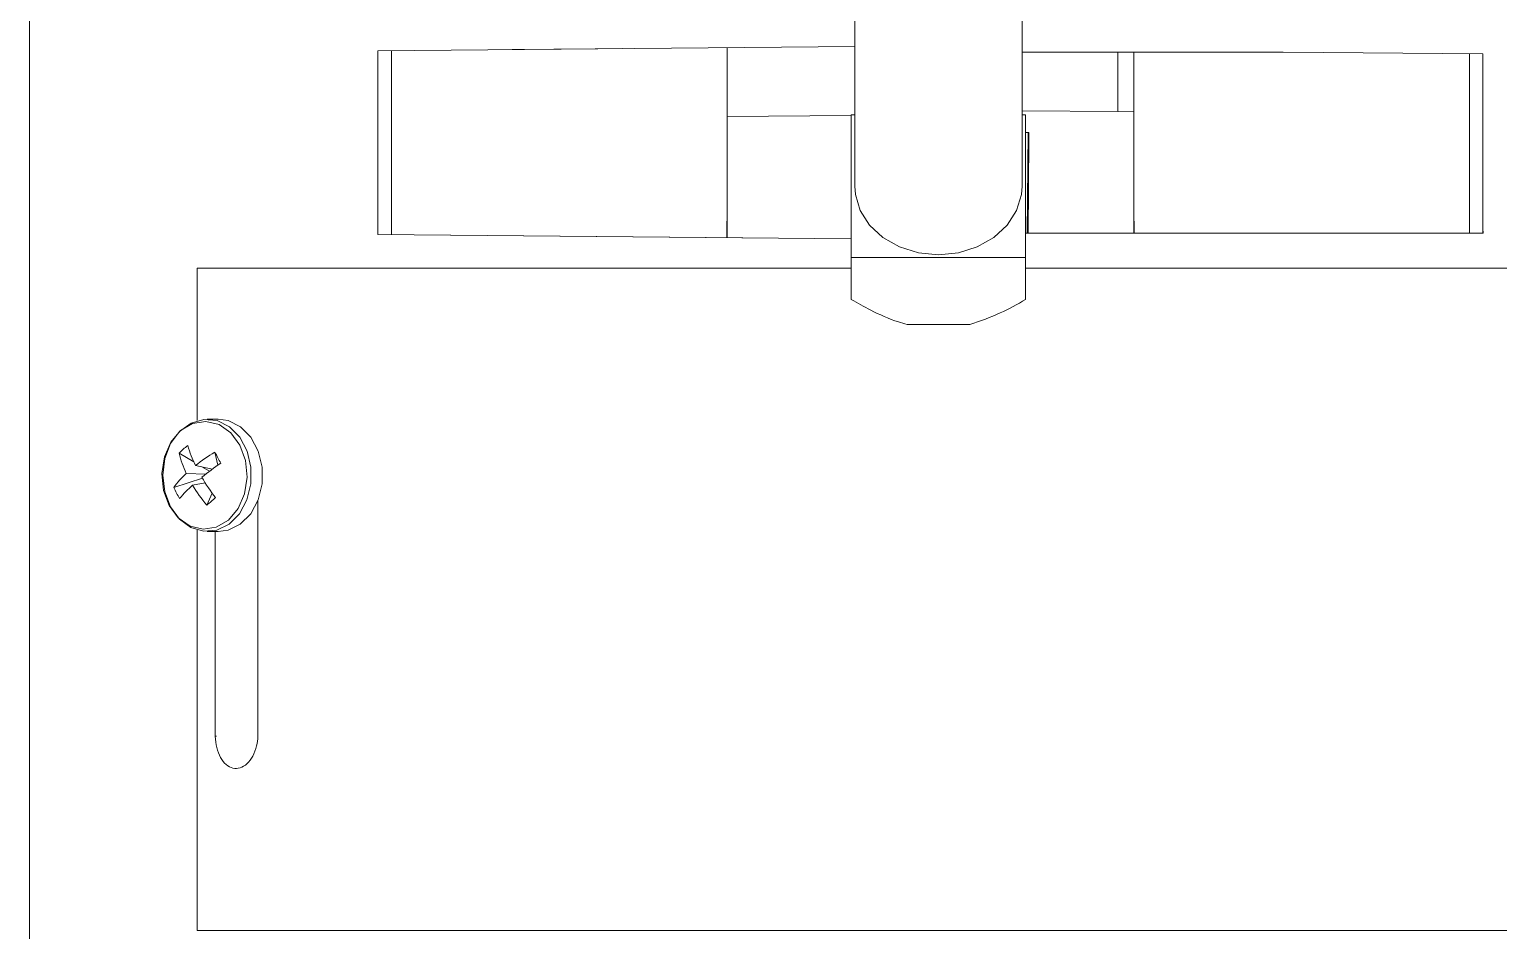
# Model space of a CAD drawing. Extents: x 12.1 to 108.7, y 1 to 80.4.
# Drawn here: x 45.122 to 49.337, y 61.99 to 64.575 of the extents above; entities that cross this region are included whole.
import ezdxf

# ---------------------------------------------------------------- set-up
doc = ezdxf.new("R2010")
doc.units = 0
doc.header["$MEASUREMENT"] = 0
doc.linetypes.add('SLD-Solid', pattern=[0])
doc.layers.add('OBJECT', color=7, linetype='CONTINUOUS')

msp = doc.modelspace()

# ---------------------------------------------------------------- linework, layer by layer
at = {"layer": 'OBJECT', "linetype": 'SLD-Solid', "lineweight": 15}
for p, q in [((46.1218, 64.5136), (47.4896, 64.5255)), ((46.1218, 63.9861), (46.1218, 64.5136)), ((46.1602, 63.9858), (46.1602, 64.5139)), ((46.7447, 64.519), (46.5068, 64.517)), ((46.8233, 64.5197), (46.7447, 64.519)), ((47.1238, 64.3248), (47.1238, 64.5223)), ((47.9696, 64.5099), (48.7189, 64.5099)), ((47.9696, 64.5099), (48.7189, 64.5099)), ((48.2443, 64.339), (48.2443, 64.5099)), ((48.2898, 64.3386), (48.2898, 64.5099)), ((49.2918, 64.5049), (48.7189, 64.5099)), ((49.2918, 64.5049), (48.7189, 64.5099)), ((49.2535, 63.9899), (49.2535, 64.5052)), ((49.2918, 64.5049), (49.2918, 64.0037)), ((47.4796, 64.3279), (47.1238, 64.3248)), ((47.1238, 64.0244), (47.1238, 64.3248)), ((47.4796, 64.3298), (47.4896, 64.3298)), ((47.4796, 63.9201), (47.4796, 64.3298)), ((48.2443, 64.339), (47.9696, 64.3414)), ((47.9696, 64.3298), (47.9796, 64.3298)), ((47.9796, 64.3298), (47.9796, 63.9201)), ((48.2898, 64.3386), (48.2443, 64.339)), ((48.2898, 64.0244), (48.2898, 64.3386)), ((47.9796, 64.2788), (47.9871, 64.2788)), ((47.9846, 63.9899), (47.9871, 64.2788)), ((47.9871, 64.2788), (47.9889, 64.2787)), ((47.9891, 64.2587), (47.9868, 63.9899)), ((47.1225, 63.9774), (47.1225, 64.0244)), ((47.1225, 64.0244), (47.1238, 64.0244)), ((47.1238, 64.0244), (47.1238, 63.9774)), ((48.2898, 64.0244), (48.2898, 63.9899)), ((48.2911, 64.0244), (48.2898, 64.0244)), ((48.2911, 63.9899), (48.2911, 64.0244)), ((47.4796, 63.9743), (46.1218, 63.9861)), ((46.1218, 63.9861), (47.1682, 63.977)), ((47.9796, 63.9899), (49.2919, 63.9899)), ((49.2918, 64.0037), (49.2919, 63.9899)), ((49.2918, 63.9899), (49.2918, 64.0037)), ((47.9796, 63.9201), (47.4796, 63.9201)), ((47.4796, 63.8), (47.4796, 63.9201)), ((47.9796, 63.8), (47.9796, 63.9201)), ((45.6035, 63.4527), (45.6035, 63.8899)), ((45.6035, 63.8899), (47.4796, 63.8899)), ((47.9796, 63.8899), (49.6802, 63.8899)), ((47.8196, 63.728), (47.6395, 63.728)), ((45.5511, 63.3596), (45.5937, 63.334)), ((45.6539, 63.362), (45.6628, 63.325)), ((45.6472, 63.3139), (45.5984, 63.324)), ((45.6168, 63.3202), (45.6383, 63.3073)), ((45.5361, 63.2609), (45.6182, 63.2873)), ((45.5718, 63.3011), (45.6278, 63.2993)), ((45.6261, 63.2745), (45.5899, 63.2674)), ((45.6309, 63.2104), (45.646, 63.2449)), ((45.7776, 62.5473), (45.7776, 63.224)), ((45.6035, 61.9899), (45.6035, 63.1387)), ((45.6546, 63.1347), (45.6546, 62.5473)), ((45.6583, 62.5473), (45.6546, 62.5473)), ((45.6035, 61.9899), (49.6802, 61.9899))]:
    msp.add_line(p, q, dxfattribs=at)
at = {"layer": 'OBJECT', "linetype": 'SLD-Solid', "lineweight": 15, "flags": 128}
for points in [[(48.9068, 64.5082), (48.9068, 64.5082)], [(47.7296, 63.9283), (47.6721, 63.9341), (47.618, 63.9509), (47.5704, 63.9778), (47.532, 64.0133), (47.5051, 64.0552), (47.4913, 64.1013), (47.4896, 64.125)], [(47.9696, 64.125), (47.9678, 64.1013), (47.954, 64.0552), (47.9271, 64.0133), (47.8887, 63.9778), (47.8411, 63.9509), (47.787, 63.9341), (47.7296, 63.9283)], [(45.5229, 63.2089), (45.5491, 63.1735), (45.5826, 63.1501), (45.6202, 63.1409), (45.6581, 63.1469), (45.6928, 63.1675), (45.7207, 63.2006), (45.7392, 63.243), (45.7464, 63.2906), (45.7417, 63.3387), (45.7255, 63.3825), (45.6993, 63.4179), (45.6658, 63.4413), (45.6282, 63.4505), (45.5902, 63.4445), (45.5556, 63.4239), (45.5276, 63.3908), (45.5091, 63.3484), (45.5019, 63.3008), (45.5067, 63.2527), (45.5229, 63.2089)], [(45.5263, 63.2054), (45.552, 63.1701), (45.5848, 63.146), (45.6217, 63.1352), (45.6595, 63.1386), (45.6949, 63.156), (45.7246, 63.1858), (45.746, 63.2254), (45.7573, 63.2712), (45.7574, 63.3192), (45.7464, 63.3651), (45.7251, 63.4049), (45.6955, 63.4349), (45.6603, 63.4526), (45.6225, 63.4563), (45.5855, 63.4457), (45.5526, 63.4219), (45.5267, 63.3868), (45.5102, 63.3436), (45.5044, 63.2962), (45.51, 63.2487), (45.5263, 63.2054)], [(45.6637, 63.1347), (45.6916, 63.1386), (45.7269, 63.156), (45.7567, 63.1858), (45.7781, 63.2254), (45.7894, 63.2712), (45.7895, 63.3192), (45.7784, 63.3651), (45.7572, 63.4049), (45.7276, 63.4349), (45.6924, 63.4526), (45.6637, 63.4567)]]:
    msp.add_lwpolyline(points, dxfattribs=at)
at = {"layer": 'OBJECT', "linetype": 'SLD-Solid', "lineweight": 15}
for centre, radius, start, end in [((47.7024, 64.2662), 0.2868, 358.5013, 2.4987), ((45.6988, 63.2125), 0.2085, 126.102, 135.1223), ((45.8418, 63.4299), 0.2991, 193.5909, 205.4992), ((45.9386, 63.4912), 0.379, 196.9163, 206.1875), ((45.9251, 62.9067), 0.53, 120.7844, 128.0572), ((43.8372, 62.3696), 2.0701, 27.6568, 28.6458), ((46.1259, 62.6594), 0.8108, 124.147, 128.9213), ((45.756, 63.1013), 0.2718, 132.6746, 144.0375), ((45.8511, 62.9765), 0.391, 131.927, 139.6983), ((45.9606, 63.4911), 0.433, 211.1008, 220.4015), ((46.1136, 63.5817), 0.5763, 210.3834, 217.3917), ((45.7477, 63.3539), 0.2312, 203.7194, 212.5831), ((45.1881, 63.7519), 0.6995, 309.2693, 311.9551)]:
    msp.add_arc(centre, radius, start, end, dxfattribs=at)
for points in [[(47.4896, 64.683), (47.4896, 64.125)], [(47.9696, 64.125), (47.9696, 64.6823)], [(45.1218, 64.6449), (45.1218, 59.732)], [(45.6637, 63.4567), (45.6316, 63.4567)], [(45.6316, 63.1347), (45.6637, 63.1347)]]:
    msp.add_open_spline(points, degree=1, dxfattribs=at)
for points, knots in [([(47.4796, 63.8), (47.4979, 63.7897), (47.5399, 63.7662), (47.5937, 63.7418), (47.6313, 63.7305), (47.6395, 63.728)], [0, 0, 0, 0, 0.376951, 0.863751, 1, 1, 1, 1]), ([(47.8196, 63.728), (47.8496, 63.7386), (47.9079, 63.759), (47.9561, 63.7866), (47.9796, 63.8)], [0, 0, 0, 0, 0.515407, 1, 1, 1, 1]), ([(45.6546, 62.5473), (45.6557, 62.5361), (45.658, 62.5138), (45.6695, 62.4853), (45.6856, 62.4645), (45.7054, 62.454), (45.7265, 62.4549), (45.7467, 62.467), (45.7633, 62.4892), (45.7744, 62.5173), (45.7766, 62.5379), (45.7776, 62.5473)], [0, 0, 0, 0, 0.1128114, 0.2256226, 0.3384408, 0.4513328, 0.5644406, 0.6778789, 0.791529, 0.9049818, 1, 1, 1, 1])]:
    msp.add_open_spline(points, degree=3, knots=knots, dxfattribs=at)

doc.saveas('drawing.dxf')
